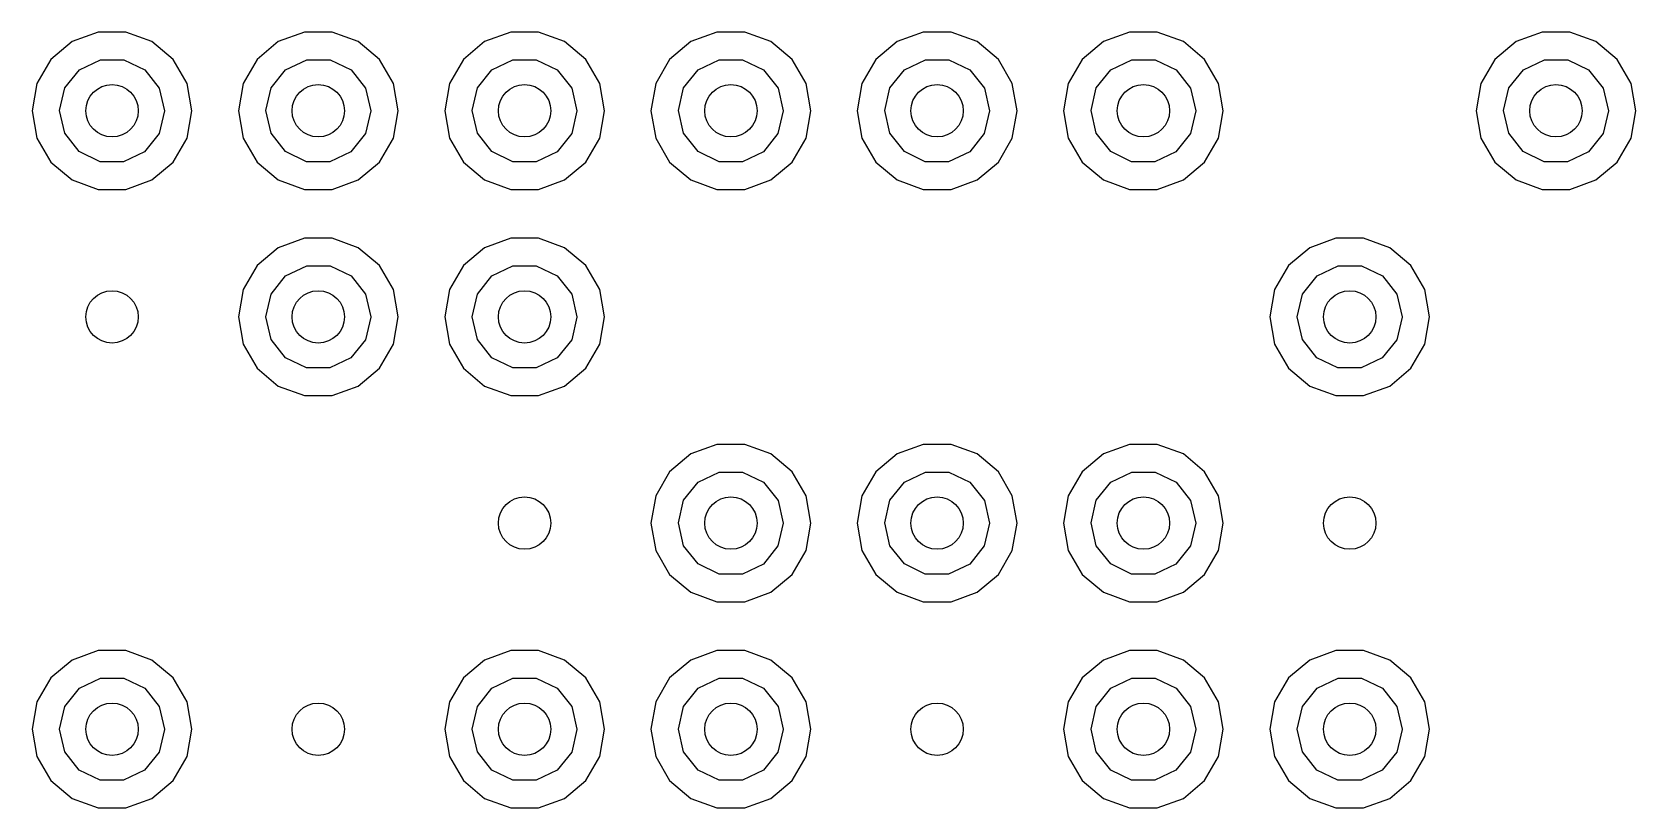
# Model space of a CAD drawing. Extents: x 2.01 to 4.77, y -4.11 to -1.35.
# Drawn here: x 3.8972 to 4.1421, y -2.6754 to -2.5569 of the extents above; entities that cross this region are included whole.
import ezdxf

# ---------------------------------------------------------------- set-up
doc = ezdxf.new("R2010")
doc.units = 0
doc.header["$MEASUREMENT"] = 0
doc.layers.add('BLACK', color=7, linetype='CONTINUOUS')

msp = doc.modelspace()

# ---------------------------------------------------------------- linework, layer by layer
at = {"layer": 'BLACK', "linetype": 'CONTINUOUS'}
for p, q in [((3.90335, -2.55833), (3.9001, -2.56105)), ((3.90733, -2.55688), (3.90335, -2.55833)), ((3.91157, -2.55688), (3.90733, -2.55688)), ((3.91555, -2.55833), (3.91157, -2.55688)), ((3.9188, -2.56105), (3.91555, -2.55833)), ((3.93484, -2.55833), (3.9316, -2.56105)), ((3.93883, -2.55688), (3.93484, -2.55833)), ((3.94306, -2.55688), (3.93883, -2.55688)), ((3.94705, -2.55833), (3.94306, -2.55688)), ((3.95029, -2.56105), (3.94705, -2.55833)), ((3.96634, -2.55833), (3.96309, -2.56105)), ((3.97032, -2.55688), (3.96634, -2.55833)), ((3.97456, -2.55688), (3.97032, -2.55688)), ((3.97854, -2.55833), (3.97456, -2.55688)), ((3.98179, -2.56105), (3.97854, -2.55833)), ((3.99783, -2.55833), (3.99459, -2.56105)), ((4.00182, -2.55688), (3.99783, -2.55833)), ((4.00606, -2.55688), (4.00182, -2.55688)), ((4.01004, -2.55833), (4.00606, -2.55688)), ((4.01329, -2.56105), (4.01004, -2.55833)), ((4.02933, -2.55833), (4.02608, -2.56105)), ((4.03331, -2.55688), (4.02933, -2.55833)), ((4.03755, -2.55688), (4.03331, -2.55688)), ((4.04154, -2.55833), (4.03755, -2.55688)), ((4.04478, -2.56105), (4.04154, -2.55833)), ((4.06083, -2.55833), (4.05758, -2.56105)), ((4.06481, -2.55688), (4.06083, -2.55833)), ((4.06905, -2.55688), (4.06481, -2.55688)), ((4.07303, -2.55833), (4.06905, -2.55688)), ((4.07628, -2.56105), (4.07303, -2.55833)), ((4.12382, -2.55833), (4.12057, -2.56105)), ((4.1278, -2.55688), (4.12382, -2.55833)), ((4.13204, -2.55688), (4.1278, -2.55688)), ((4.13602, -2.55833), (4.13204, -2.55688)), ((4.13927, -2.56105), (4.13602, -2.55833)), ((3.9001, -2.56105), (3.89798, -2.56472)), ((3.90447, -2.56264), (3.90768, -2.5611)), ((3.90768, -2.5611), (3.91123, -2.5611)), ((3.91123, -2.5611), (3.91444, -2.56265)), ((3.92092, -2.56472), (3.9188, -2.56105)), ((3.9316, -2.56105), (3.92948, -2.56472)), ((3.93596, -2.56264), (3.93917, -2.5611)), ((3.93917, -2.5611), (3.94273, -2.5611)), ((3.94273, -2.5611), (3.94594, -2.56265)), ((3.95241, -2.56472), (3.95029, -2.56105)), ((3.96309, -2.56105), (3.96097, -2.56472)), ((3.96746, -2.56264), (3.97067, -2.5611)), ((3.97067, -2.5611), (3.97423, -2.5611)), ((3.97423, -2.5611), (3.97743, -2.56265)), ((3.98391, -2.56472), (3.98179, -2.56105)), ((3.99459, -2.56105), (3.99247, -2.56472)), ((3.99896, -2.56264), (4.00216, -2.5611)), ((4.00216, -2.5611), (4.00572, -2.5611)), ((4.00572, -2.5611), (4.00893, -2.56265)), ((4.01541, -2.56472), (4.01329, -2.56105)), ((4.02608, -2.56105), (4.02396, -2.56472)), ((4.03045, -2.56264), (4.03366, -2.5611)), ((4.03366, -2.5611), (4.03722, -2.5611)), ((4.03722, -2.5611), (4.04042, -2.56265)), ((4.0469, -2.56472), (4.04478, -2.56105)), ((4.05758, -2.56105), (4.05546, -2.56472)), ((4.06195, -2.56264), (4.06516, -2.5611)), ((4.06516, -2.5611), (4.06872, -2.5611)), ((4.06872, -2.5611), (4.07192, -2.56265)), ((4.0784, -2.56472), (4.07628, -2.56105)), ((4.12057, -2.56105), (4.11845, -2.56472)), ((4.12494, -2.56264), (4.12815, -2.5611)), ((4.12815, -2.5611), (4.13171, -2.5611)), ((4.13171, -2.5611), (4.13491, -2.56265)), ((4.14139, -2.56472), (4.13927, -2.56105)), ((3.90225, -2.56542), (3.90447, -2.56264)), ((3.91444, -2.56265), (3.91666, -2.56543)), ((3.93374, -2.56542), (3.93596, -2.56264)), ((3.94594, -2.56265), (3.94815, -2.56543)), ((3.96524, -2.56542), (3.96746, -2.56264)), ((3.97743, -2.56265), (3.97965, -2.56543)), ((3.99673, -2.56542), (3.99896, -2.56264)), ((4.00893, -2.56265), (4.01115, -2.56543)), ((4.02823, -2.56542), (4.03045, -2.56264)), ((4.04042, -2.56265), (4.04264, -2.56543)), ((4.05973, -2.56542), (4.06195, -2.56264)), ((4.07192, -2.56265), (4.07414, -2.56543)), ((4.12272, -2.56542), (4.12494, -2.56264)), ((4.13491, -2.56265), (4.13713, -2.56543)), ((3.89798, -2.56472), (3.89724, -2.5689)), ((3.90145, -2.56888), (3.90225, -2.56542)), ((3.91666, -2.56543), (3.91745, -2.5689)), ((3.92165, -2.5689), (3.92092, -2.56472)), ((3.92948, -2.56472), (3.92874, -2.5689)), ((3.93294, -2.56888), (3.93374, -2.56542)), ((3.94815, -2.56543), (3.94894, -2.5689)), ((3.95315, -2.5689), (3.95241, -2.56472)), ((3.96097, -2.56472), (3.96024, -2.5689)), ((3.96444, -2.56888), (3.96524, -2.56542)), ((3.97965, -2.56543), (3.98044, -2.5689)), ((3.98465, -2.5689), (3.98391, -2.56472)), ((3.99247, -2.56472), (3.99173, -2.5689)), ((3.99594, -2.56888), (3.99673, -2.56542)), ((4.01115, -2.56543), (4.01194, -2.5689)), ((4.01614, -2.5689), (4.01541, -2.56472)), ((4.02396, -2.56472), (4.02323, -2.5689)), ((4.02743, -2.56888), (4.02823, -2.56542)), ((4.04264, -2.56543), (4.04343, -2.5689)), ((4.04764, -2.5689), (4.0469, -2.56472)), ((4.05546, -2.56472), (4.05472, -2.5689)), ((4.05893, -2.56888), (4.05973, -2.56542)), ((4.07414, -2.56543), (4.07493, -2.5689)), ((4.07913, -2.5689), (4.0784, -2.56472)), ((4.11845, -2.56472), (4.11772, -2.5689)), ((4.12192, -2.56888), (4.12272, -2.56542)), ((4.13713, -2.56543), (4.13792, -2.5689)), ((4.14213, -2.5689), (4.14139, -2.56472)), ((3.90223, -2.57235), (3.90145, -2.56888)), ((3.93373, -2.57235), (3.93294, -2.56888)), ((3.96523, -2.57235), (3.96444, -2.56888)), ((3.99672, -2.57235), (3.99594, -2.56888)), ((4.02822, -2.57235), (4.02743, -2.56888)), ((4.05971, -2.57235), (4.05893, -2.56888)), ((4.12271, -2.57235), (4.12192, -2.56888)), ((3.89724, -2.5689), (3.89798, -2.57307)), ((3.91745, -2.56893), (3.91665, -2.57239)), ((3.91745, -2.5689), (3.91745, -2.56893)), ((3.92092, -2.57307), (3.92165, -2.5689)), ((3.92874, -2.5689), (3.92948, -2.57307)), ((3.94894, -2.56893), (3.94814, -2.57239)), ((3.94894, -2.5689), (3.94894, -2.56893)), ((3.95241, -2.57307), (3.95315, -2.5689)), ((3.96024, -2.5689), (3.96097, -2.57307)), ((3.98044, -2.56893), (3.97964, -2.57239)), ((3.98044, -2.5689), (3.98044, -2.56893)), ((3.98391, -2.57307), (3.98465, -2.5689)), ((3.99173, -2.5689), (3.99247, -2.57307)), ((4.01194, -2.56893), (4.01113, -2.57239)), ((4.01194, -2.5689), (4.01194, -2.56893)), ((4.01541, -2.57307), (4.01614, -2.5689)), ((4.02323, -2.5689), (4.02396, -2.57307)), ((4.04343, -2.56893), (4.04263, -2.57239)), ((4.04343, -2.5689), (4.04343, -2.56893)), ((4.0469, -2.57307), (4.04764, -2.5689)), ((4.05472, -2.5689), (4.05546, -2.57307)), ((4.07493, -2.56893), (4.07413, -2.57239)), ((4.07493, -2.5689), (4.07493, -2.56893)), ((4.0784, -2.57307), (4.07913, -2.5689)), ((4.11772, -2.5689), (4.11845, -2.57307)), ((4.13792, -2.56893), (4.13712, -2.57239)), ((4.13792, -2.5689), (4.13792, -2.56893)), ((4.14139, -2.57307), (4.14213, -2.5689)), ((3.89798, -2.57307), (3.9001, -2.57674)), ((3.90445, -2.57514), (3.90223, -2.57235)), ((3.91665, -2.57239), (3.91442, -2.57517)), ((3.9188, -2.57674), (3.92092, -2.57307)), ((3.92948, -2.57307), (3.9316, -2.57674)), ((3.93594, -2.57514), (3.93373, -2.57235)), ((3.94814, -2.57239), (3.94591, -2.57517)), ((3.95029, -2.57674), (3.95241, -2.57307)), ((3.96097, -2.57307), (3.96309, -2.57674)), ((3.96744, -2.57514), (3.96523, -2.57235)), ((3.97964, -2.57239), (3.97741, -2.57517)), ((3.98179, -2.57674), (3.98391, -2.57307)), ((3.99247, -2.57307), (3.99459, -2.57674)), ((3.99894, -2.57514), (3.99672, -2.57235)), ((4.01113, -2.57239), (4.00891, -2.57517)), ((4.01329, -2.57674), (4.01541, -2.57307)), ((4.02396, -2.57307), (4.02608, -2.57674)), ((4.03043, -2.57514), (4.02822, -2.57235)), ((4.04263, -2.57239), (4.0404, -2.57517)), ((4.04478, -2.57674), (4.0469, -2.57307)), ((4.05546, -2.57307), (4.05758, -2.57674)), ((4.06193, -2.57514), (4.05971, -2.57235)), ((4.07413, -2.57239), (4.0719, -2.57517)), ((4.07628, -2.57674), (4.0784, -2.57307)), ((4.11845, -2.57307), (4.12057, -2.57674)), ((4.12492, -2.57514), (4.12271, -2.57235)), ((4.13712, -2.57239), (4.13489, -2.57517)), ((4.13927, -2.57674), (4.14139, -2.57307)), ((3.90765, -2.57669), (3.90445, -2.57514)), ((3.91442, -2.57517), (3.91121, -2.5767)), ((3.93915, -2.57669), (3.93594, -2.57514)), ((3.94591, -2.57517), (3.9427, -2.5767)), ((3.97064, -2.57669), (3.96744, -2.57514)), ((3.97741, -2.57517), (3.9742, -2.5767)), ((4.00214, -2.57669), (3.99894, -2.57514)), ((4.00891, -2.57517), (4.0057, -2.5767)), ((4.03363, -2.57669), (4.03043, -2.57514)), ((4.0404, -2.57517), (4.03719, -2.5767)), ((4.06513, -2.57669), (4.06193, -2.57514)), ((4.0719, -2.57517), (4.06869, -2.5767)), ((4.12812, -2.57669), (4.12492, -2.57514)), ((4.13489, -2.57517), (4.13168, -2.5767)), ((3.9001, -2.57674), (3.90335, -2.57947)), ((3.91121, -2.5767), (3.90765, -2.57669)), ((3.91555, -2.57947), (3.9188, -2.57674)), ((3.9316, -2.57674), (3.93484, -2.57947)), ((3.9427, -2.5767), (3.93915, -2.57669)), ((3.94705, -2.57947), (3.95029, -2.57674)), ((3.96309, -2.57674), (3.96634, -2.57947)), ((3.9742, -2.5767), (3.97064, -2.57669)), ((3.97854, -2.57947), (3.98179, -2.57674)), ((3.99459, -2.57674), (3.99783, -2.57947)), ((4.0057, -2.5767), (4.00214, -2.57669)), ((4.01004, -2.57947), (4.01329, -2.57674)), ((4.02608, -2.57674), (4.02933, -2.57947)), ((4.03719, -2.5767), (4.03363, -2.57669)), ((4.04154, -2.57947), (4.04478, -2.57674)), ((4.05758, -2.57674), (4.06083, -2.57947)), ((4.06869, -2.5767), (4.06513, -2.57669)), ((4.07303, -2.57947), (4.07628, -2.57674)), ((4.12057, -2.57674), (4.12382, -2.57947)), ((4.13168, -2.5767), (4.12812, -2.57669)), ((4.13602, -2.57947), (4.13927, -2.57674)), ((3.90335, -2.57947), (3.90733, -2.58092)), ((3.90733, -2.58092), (3.91157, -2.58092)), ((3.91157, -2.58092), (3.91555, -2.57947)), ((3.93484, -2.57947), (3.93883, -2.58092)), ((3.93883, -2.58092), (3.94306, -2.58092)), ((3.94306, -2.58092), (3.94705, -2.57947)), ((3.96634, -2.57947), (3.97032, -2.58092)), ((3.97032, -2.58092), (3.97456, -2.58092)), ((3.97456, -2.58092), (3.97854, -2.57947)), ((3.99783, -2.57947), (4.00182, -2.58092)), ((4.00182, -2.58092), (4.00606, -2.58092)), ((4.00606, -2.58092), (4.01004, -2.57947)), ((4.02933, -2.57947), (4.03331, -2.58092)), ((4.03331, -2.58092), (4.03755, -2.58092)), ((4.03755, -2.58092), (4.04154, -2.57947)), ((4.06083, -2.57947), (4.06481, -2.58092)), ((4.06481, -2.58092), (4.06905, -2.58092)), ((4.06905, -2.58092), (4.07303, -2.57947)), ((4.12382, -2.57947), (4.1278, -2.58092)), ((4.1278, -2.58092), (4.13204, -2.58092)), ((4.13204, -2.58092), (4.13602, -2.57947)), ((3.93883, -2.58837), (3.93484, -2.58982)), ((3.94306, -2.58837), (3.93883, -2.58837)), ((3.94705, -2.58982), (3.94306, -2.58837)), ((3.97032, -2.58837), (3.96634, -2.58982)), ((3.97456, -2.58837), (3.97032, -2.58837)), ((3.97854, -2.58982), (3.97456, -2.58837)), ((4.09631, -2.58837), (4.09232, -2.58982)), ((4.10054, -2.58837), (4.09631, -2.58837)), ((4.10453, -2.58982), (4.10054, -2.58837)), ((3.93484, -2.58982), (3.9316, -2.59255)), ((3.95029, -2.59255), (3.94705, -2.58982)), ((3.96634, -2.58982), (3.96309, -2.59255)), ((3.98179, -2.59255), (3.97854, -2.58982)), ((4.09232, -2.58982), (4.08908, -2.59255)), ((4.10777, -2.59255), (4.10453, -2.58982)), ((3.9316, -2.59255), (3.92948, -2.59622)), ((3.93596, -2.59413), (3.93917, -2.59259)), ((3.93917, -2.59259), (3.94273, -2.5926)), ((3.94273, -2.5926), (3.94594, -2.59414)), ((3.95241, -2.59622), (3.95029, -2.59255)), ((3.96309, -2.59255), (3.96097, -2.59622)), ((3.96746, -2.59413), (3.97067, -2.59259)), ((3.97067, -2.59259), (3.97423, -2.5926)), ((3.97423, -2.5926), (3.97743, -2.59414)), ((3.98391, -2.59622), (3.98179, -2.59255)), ((4.08908, -2.59255), (4.08696, -2.59622)), ((4.09345, -2.59413), (4.09665, -2.59259)), ((4.09665, -2.59259), (4.10021, -2.5926)), ((4.10021, -2.5926), (4.10342, -2.59414)), ((4.10989, -2.59622), (4.10777, -2.59255)), ((3.93374, -2.59691), (3.93596, -2.59413)), ((3.94594, -2.59414), (3.94815, -2.59692)), ((3.96524, -2.59691), (3.96746, -2.59413)), ((3.97743, -2.59414), (3.97965, -2.59692)), ((4.09122, -2.59691), (4.09345, -2.59413)), ((4.10342, -2.59414), (4.10563, -2.59692)), ((3.92948, -2.59622), (3.92874, -2.60039)), ((3.93294, -2.60038), (3.93374, -2.59691)), ((3.94815, -2.59692), (3.94894, -2.60039)), ((3.95315, -2.60039), (3.95241, -2.59622)), ((3.96097, -2.59622), (3.96024, -2.60039)), ((3.96444, -2.60038), (3.96524, -2.59691)), ((3.97965, -2.59692), (3.98044, -2.60039)), ((3.98465, -2.60039), (3.98391, -2.59622)), ((4.08696, -2.59622), (4.08622, -2.60039)), ((4.09043, -2.60038), (4.09122, -2.59691)), ((4.10563, -2.59692), (4.10643, -2.60039)), ((4.11063, -2.60039), (4.10989, -2.59622)), ((3.92874, -2.60039), (3.92948, -2.60457)), ((3.93373, -2.60385), (3.93294, -2.60038)), ((3.94894, -2.60042), (3.94814, -2.60389)), ((3.94894, -2.60039), (3.94894, -2.60042)), ((3.95241, -2.60457), (3.95315, -2.60039)), ((3.96024, -2.60039), (3.96097, -2.60457)), ((3.96523, -2.60385), (3.96444, -2.60038)), ((3.98044, -2.60042), (3.97964, -2.60389)), ((3.98044, -2.60039), (3.98044, -2.60042)), ((3.98391, -2.60457), (3.98465, -2.60039)), ((4.08622, -2.60039), (4.08696, -2.60457)), ((4.09121, -2.60385), (4.09043, -2.60038)), ((4.10643, -2.60042), (4.10562, -2.60389)), ((4.10643, -2.60039), (4.10643, -2.60042)), ((4.10989, -2.60457), (4.11063, -2.60039)), ((3.92948, -2.60457), (3.9316, -2.60824)), ((3.93594, -2.60664), (3.93373, -2.60385)), ((3.94814, -2.60389), (3.94591, -2.60666)), ((3.95029, -2.60824), (3.95241, -2.60457)), ((3.96097, -2.60457), (3.96309, -2.60824)), ((3.96744, -2.60664), (3.96523, -2.60385)), ((3.97964, -2.60389), (3.97741, -2.60666)), ((3.98179, -2.60824), (3.98391, -2.60457)), ((4.08696, -2.60457), (4.08908, -2.60824)), ((4.09342, -2.60664), (4.09121, -2.60385)), ((4.10562, -2.60389), (4.10339, -2.60666)), ((4.10777, -2.60824), (4.10989, -2.60457)), ((3.93915, -2.60819), (3.93594, -2.60664)), ((3.94591, -2.60666), (3.9427, -2.6082)), ((3.97064, -2.60819), (3.96744, -2.60664)), ((3.97741, -2.60666), (3.9742, -2.6082)), ((4.09663, -2.60819), (4.09342, -2.60664)), ((4.10339, -2.60666), (4.10018, -2.6082)), ((3.9316, -2.60824), (3.93484, -2.61096)), ((3.9427, -2.6082), (3.93915, -2.60819)), ((3.94705, -2.61096), (3.95029, -2.60824)), ((3.96309, -2.60824), (3.96634, -2.61096)), ((3.9742, -2.6082), (3.97064, -2.60819)), ((3.97854, -2.61096), (3.98179, -2.60824)), ((4.08908, -2.60824), (4.09232, -2.61096)), ((4.10018, -2.6082), (4.09663, -2.60819)), ((4.10453, -2.61096), (4.10777, -2.60824)), ((3.93484, -2.61096), (3.93883, -2.61241)), ((3.93883, -2.61241), (3.94306, -2.61241)), ((3.94306, -2.61241), (3.94705, -2.61096)), ((3.96634, -2.61096), (3.97032, -2.61241)), ((3.97032, -2.61241), (3.97456, -2.61241)), ((3.97456, -2.61241), (3.97854, -2.61096)), ((4.09232, -2.61096), (4.09631, -2.61241)), ((4.09631, -2.61241), (4.10054, -2.61241)), ((4.10054, -2.61241), (4.10453, -2.61096)), ((4.00182, -2.61987), (3.99783, -2.62132)), ((4.00606, -2.61987), (4.00182, -2.61987)), ((4.01004, -2.62132), (4.00606, -2.61987)), ((4.03331, -2.61987), (4.02933, -2.62132)), ((4.03755, -2.61987), (4.03331, -2.61987)), ((4.04154, -2.62132), (4.03755, -2.61987)), ((4.06481, -2.61987), (4.06083, -2.62132)), ((4.06905, -2.61987), (4.06481, -2.61987)), ((4.07303, -2.62132), (4.06905, -2.61987)), ((3.99783, -2.62132), (3.99459, -2.62404)), ((4.01329, -2.62404), (4.01004, -2.62132)), ((4.02933, -2.62132), (4.02608, -2.62404)), ((4.04478, -2.62404), (4.04154, -2.62132)), ((4.06083, -2.62132), (4.05758, -2.62404)), ((4.07628, -2.62404), (4.07303, -2.62132)), ((3.99459, -2.62404), (3.99247, -2.62772)), ((3.99896, -2.62563), (4.00216, -2.62409)), ((4.00216, -2.62409), (4.00572, -2.62409)), ((4.00572, -2.62409), (4.00893, -2.62564)), ((4.01541, -2.62772), (4.01329, -2.62404)), ((4.02608, -2.62404), (4.02396, -2.62772)), ((4.03045, -2.62563), (4.03366, -2.62409)), ((4.03366, -2.62409), (4.03722, -2.62409)), ((4.03722, -2.62409), (4.04042, -2.62564)), ((4.0469, -2.62772), (4.04478, -2.62404)), ((4.05758, -2.62404), (4.05546, -2.62772)), ((4.06195, -2.62563), (4.06516, -2.62409)), ((4.06516, -2.62409), (4.06872, -2.62409)), ((4.06872, -2.62409), (4.07192, -2.62564)), ((4.0784, -2.62772), (4.07628, -2.62404)), ((3.99673, -2.62841), (3.99896, -2.62563)), ((4.00893, -2.62564), (4.01115, -2.62842)), ((4.02823, -2.62841), (4.03045, -2.62563)), ((4.04042, -2.62564), (4.04264, -2.62842)), ((4.05973, -2.62841), (4.06195, -2.62563)), ((4.07192, -2.62564), (4.07414, -2.62842)), ((3.99247, -2.62772), (3.99173, -2.63189)), ((3.99594, -2.63188), (3.99673, -2.62841)), ((4.01115, -2.62842), (4.01194, -2.63189)), ((4.01614, -2.63189), (4.01541, -2.62772)), ((4.02396, -2.62772), (4.02323, -2.63189)), ((4.02743, -2.63188), (4.02823, -2.62841)), ((4.04264, -2.62842), (4.04343, -2.63189)), ((4.04764, -2.63189), (4.0469, -2.62772)), ((4.05546, -2.62772), (4.05472, -2.63189)), ((4.05893, -2.63188), (4.05973, -2.62841)), ((4.07414, -2.62842), (4.07493, -2.63189)), ((4.07913, -2.63189), (4.0784, -2.62772)), ((3.99173, -2.63189), (3.99247, -2.63606)), ((3.99672, -2.63535), (3.99594, -2.63188)), ((4.01194, -2.63192), (4.01113, -2.63538)), ((4.01194, -2.63189), (4.01194, -2.63192)), ((4.01541, -2.63606), (4.01614, -2.63189)), ((4.02323, -2.63189), (4.02396, -2.63606)), ((4.02822, -2.63535), (4.02743, -2.63188)), ((4.04343, -2.63192), (4.04263, -2.63538)), ((4.04343, -2.63189), (4.04343, -2.63192)), ((4.0469, -2.63606), (4.04764, -2.63189)), ((4.05472, -2.63189), (4.05546, -2.63606)), ((4.05971, -2.63535), (4.05893, -2.63188)), ((4.07493, -2.63192), (4.07413, -2.63538)), ((4.07493, -2.63189), (4.07493, -2.63192)), ((4.0784, -2.63606), (4.07913, -2.63189)), ((3.99247, -2.63606), (3.99459, -2.63974)), ((3.99894, -2.63813), (3.99672, -2.63535)), ((4.01113, -2.63538), (4.00891, -2.63816)), ((4.01329, -2.63974), (4.01541, -2.63606)), ((4.02396, -2.63606), (4.02608, -2.63974)), ((4.03043, -2.63813), (4.02822, -2.63535)), ((4.04263, -2.63538), (4.0404, -2.63816)), ((4.04478, -2.63974), (4.0469, -2.63606)), ((4.05546, -2.63606), (4.05758, -2.63974)), ((4.06193, -2.63813), (4.05971, -2.63535)), ((4.07413, -2.63538), (4.0719, -2.63816)), ((4.07628, -2.63974), (4.0784, -2.63606)), ((3.99459, -2.63974), (3.99783, -2.64246)), ((4.00214, -2.63968), (3.99894, -2.63813)), ((4.0057, -2.63969), (4.00214, -2.63968)), ((4.00891, -2.63816), (4.0057, -2.63969)), ((4.01004, -2.64246), (4.01329, -2.63974)), ((4.02608, -2.63974), (4.02933, -2.64246)), ((4.03363, -2.63968), (4.03043, -2.63813)), ((4.03719, -2.63969), (4.03363, -2.63968)), ((4.0404, -2.63816), (4.03719, -2.63969)), ((4.04154, -2.64246), (4.04478, -2.63974)), ((4.05758, -2.63974), (4.06083, -2.64246)), ((4.06513, -2.63968), (4.06193, -2.63813)), ((4.06869, -2.63969), (4.06513, -2.63968)), ((4.0719, -2.63816), (4.06869, -2.63969)), ((4.07303, -2.64246), (4.07628, -2.63974)), ((3.99783, -2.64246), (4.00182, -2.64391)), ((4.00182, -2.64391), (4.00606, -2.64391)), ((4.00606, -2.64391), (4.01004, -2.64246)), ((4.02933, -2.64246), (4.03331, -2.64391)), ((4.03331, -2.64391), (4.03755, -2.64391)), ((4.03755, -2.64391), (4.04154, -2.64246)), ((4.06083, -2.64246), (4.06481, -2.64391)), ((4.06481, -2.64391), (4.06905, -2.64391)), ((4.06905, -2.64391), (4.07303, -2.64246)), ((3.90733, -2.65137), (3.90335, -2.65282)), ((3.91157, -2.65137), (3.90733, -2.65137)), ((3.91555, -2.65282), (3.91157, -2.65137)), ((3.97032, -2.65137), (3.96634, -2.65282)), ((3.97456, -2.65137), (3.97032, -2.65137)), ((3.97854, -2.65282), (3.97456, -2.65137)), ((4.00182, -2.65137), (3.99783, -2.65282)), ((4.00606, -2.65137), (4.00182, -2.65137)), ((4.01004, -2.65282), (4.00606, -2.65137)), ((4.06481, -2.65137), (4.06083, -2.65282)), ((4.06905, -2.65137), (4.06481, -2.65137)), ((4.07303, -2.65282), (4.06905, -2.65137)), ((4.09631, -2.65137), (4.09232, -2.65282)), ((4.10054, -2.65137), (4.09631, -2.65137)), ((4.10453, -2.65282), (4.10054, -2.65137)), ((3.90335, -2.65282), (3.9001, -2.65554)), ((3.9188, -2.65554), (3.91555, -2.65282)), ((3.96634, -2.65282), (3.96309, -2.65554)), ((3.98179, -2.65554), (3.97854, -2.65282)), ((3.99783, -2.65282), (3.99459, -2.65554)), ((4.01329, -2.65554), (4.01004, -2.65282)), ((4.06083, -2.65282), (4.05758, -2.65554)), ((4.07628, -2.65554), (4.07303, -2.65282)), ((4.09232, -2.65282), (4.08908, -2.65554)), ((4.10777, -2.65554), (4.10453, -2.65282)), ((3.9001, -2.65554), (3.89798, -2.65921)), ((3.90447, -2.65712), (3.90768, -2.65558)), ((3.90768, -2.65558), (3.91123, -2.65559)), ((3.91123, -2.65559), (3.91444, -2.65713)), ((3.92092, -2.65921), (3.9188, -2.65554)), ((3.96309, -2.65554), (3.96097, -2.65921)), ((3.96746, -2.65712), (3.97067, -2.65558)), ((3.97067, -2.65558), (3.97423, -2.65559)), ((3.97423, -2.65559), (3.97743, -2.65713)), ((3.98391, -2.65921), (3.98179, -2.65554)), ((3.99459, -2.65554), (3.99247, -2.65921)), ((3.99896, -2.65712), (4.00216, -2.65558)), ((4.00216, -2.65558), (4.00572, -2.65559)), ((4.00572, -2.65559), (4.00893, -2.65713)), ((4.01541, -2.65921), (4.01329, -2.65554)), ((4.05758, -2.65554), (4.05546, -2.65921)), ((4.06195, -2.65712), (4.06516, -2.65558)), ((4.06516, -2.65558), (4.06872, -2.65559)), ((4.06872, -2.65559), (4.07192, -2.65713)), ((4.0784, -2.65921), (4.07628, -2.65554)), ((4.08908, -2.65554), (4.08696, -2.65921)), ((4.09345, -2.65712), (4.09665, -2.65558)), ((4.09665, -2.65558), (4.10021, -2.65559)), ((4.10021, -2.65559), (4.10342, -2.65713)), ((4.10989, -2.65921), (4.10777, -2.65554)), ((3.89798, -2.65921), (3.89724, -2.66339)), ((3.90225, -2.6599), (3.90447, -2.65712)), ((3.91444, -2.65713), (3.91666, -2.65992)), ((3.92165, -2.66339), (3.92092, -2.65921)), ((3.96097, -2.65921), (3.96024, -2.66339)), ((3.96524, -2.6599), (3.96746, -2.65712)), ((3.97743, -2.65713), (3.97965, -2.65992)), ((3.98465, -2.66339), (3.98391, -2.65921)), ((3.99247, -2.65921), (3.99173, -2.66339)), ((3.99673, -2.6599), (3.99896, -2.65712)), ((4.00893, -2.65713), (4.01115, -2.65992)), ((4.01614, -2.66339), (4.01541, -2.65921)), ((4.05546, -2.65921), (4.05472, -2.66339)), ((4.05973, -2.6599), (4.06195, -2.65712)), ((4.07192, -2.65713), (4.07414, -2.65992)), ((4.07913, -2.66339), (4.0784, -2.65921)), ((4.08696, -2.65921), (4.08622, -2.66339)), ((4.09122, -2.6599), (4.09345, -2.65712)), ((4.10342, -2.65713), (4.10563, -2.65992)), ((4.11063, -2.66339), (4.10989, -2.65921)), ((3.90145, -2.66337), (3.90225, -2.6599)), ((3.91666, -2.65992), (3.91745, -2.66339)), ((3.96444, -2.66337), (3.96524, -2.6599)), ((3.97965, -2.65992), (3.98044, -2.66339)), ((3.99594, -2.66337), (3.99673, -2.6599)), ((4.01115, -2.65992), (4.01194, -2.66339)), ((4.05893, -2.66337), (4.05973, -2.6599)), ((4.07414, -2.65992), (4.07493, -2.66339)), ((4.09043, -2.66337), (4.09122, -2.6599)), ((4.10563, -2.65992), (4.10643, -2.66339)), ((3.89724, -2.66339), (3.89798, -2.66756)), ((3.90223, -2.66684), (3.90145, -2.66337)), ((3.91745, -2.66341), (3.91665, -2.66688)), ((3.91745, -2.66339), (3.91745, -2.66341)), ((3.92092, -2.66756), (3.92165, -2.66339)), ((3.96024, -2.66339), (3.96097, -2.66756)), ((3.96523, -2.66684), (3.96444, -2.66337)), ((3.98044, -2.66341), (3.97964, -2.66688)), ((3.98044, -2.66339), (3.98044, -2.66341)), ((3.98391, -2.66756), (3.98465, -2.66339)), ((3.99173, -2.66339), (3.99247, -2.66756)), ((3.99672, -2.66684), (3.99594, -2.66337)), ((4.01194, -2.66341), (4.01113, -2.66688)), ((4.01194, -2.66339), (4.01194, -2.66341)), ((4.01541, -2.66756), (4.01614, -2.66339)), ((4.05472, -2.66339), (4.05546, -2.66756)), ((4.05971, -2.66684), (4.05893, -2.66337)), ((4.07493, -2.66341), (4.07413, -2.66688)), ((4.07493, -2.66339), (4.07493, -2.66341)), ((4.0784, -2.66756), (4.07913, -2.66339)), ((4.08622, -2.66339), (4.08696, -2.66756)), ((4.09121, -2.66684), (4.09043, -2.66337)), ((4.10643, -2.66341), (4.10562, -2.66688)), ((4.10643, -2.66339), (4.10643, -2.66341)), ((4.10989, -2.66756), (4.11063, -2.66339)), ((3.90445, -2.66963), (3.90223, -2.66684)), ((3.96744, -2.66963), (3.96523, -2.66684)), ((3.99894, -2.66963), (3.99672, -2.66684)), ((4.06193, -2.66963), (4.05971, -2.66684)), ((4.09342, -2.66963), (4.09121, -2.66684)), ((3.89798, -2.66756), (3.9001, -2.67123)), ((3.91665, -2.66688), (3.91442, -2.66966)), ((3.9188, -2.67123), (3.92092, -2.66756)), ((3.96097, -2.66756), (3.96309, -2.67123)), ((3.97964, -2.66688), (3.97741, -2.66966)), ((3.98179, -2.67123), (3.98391, -2.66756)), ((3.99247, -2.66756), (3.99459, -2.67123)), ((4.01113, -2.66688), (4.00891, -2.66966)), ((4.01329, -2.67123), (4.01541, -2.66756)), ((4.05546, -2.66756), (4.05758, -2.67123)), ((4.07413, -2.66688), (4.0719, -2.66966)), ((4.07628, -2.67123), (4.0784, -2.66756)), ((4.08696, -2.66756), (4.08908, -2.67123)), ((4.10562, -2.66688), (4.10339, -2.66966)), ((4.10777, -2.67123), (4.10989, -2.66756)), ((3.9001, -2.67123), (3.90335, -2.67396)), ((3.90765, -2.67118), (3.90445, -2.66963)), ((3.91121, -2.67119), (3.90765, -2.67118)), ((3.91442, -2.66966), (3.91121, -2.67119)), ((3.91555, -2.67396), (3.9188, -2.67123)), ((3.96309, -2.67123), (3.96634, -2.67396)), ((3.97064, -2.67118), (3.96744, -2.66963)), ((3.9742, -2.67119), (3.97064, -2.67118)), ((3.97741, -2.66966), (3.9742, -2.67119)), ((3.97854, -2.67396), (3.98179, -2.67123)), ((3.99459, -2.67123), (3.99783, -2.67396)), ((4.00214, -2.67118), (3.99894, -2.66963)), ((4.0057, -2.67119), (4.00214, -2.67118)), ((4.00891, -2.66966), (4.0057, -2.67119)), ((4.01004, -2.67396), (4.01329, -2.67123)), ((4.05758, -2.67123), (4.06083, -2.67396)), ((4.06513, -2.67118), (4.06193, -2.66963)), ((4.06869, -2.67119), (4.06513, -2.67118)), ((4.0719, -2.66966), (4.06869, -2.67119)), ((4.07303, -2.67396), (4.07628, -2.67123)), ((4.08908, -2.67123), (4.09232, -2.67396)), ((4.09663, -2.67118), (4.09342, -2.66963)), ((4.10018, -2.67119), (4.09663, -2.67118)), ((4.10339, -2.66966), (4.10018, -2.67119)), ((4.10453, -2.67396), (4.10777, -2.67123)), ((3.90335, -2.67396), (3.90733, -2.67541)), ((3.91157, -2.67541), (3.91555, -2.67396)), ((3.96634, -2.67396), (3.97032, -2.67541)), ((3.97456, -2.67541), (3.97854, -2.67396)), ((3.99783, -2.67396), (4.00182, -2.67541)), ((4.00606, -2.67541), (4.01004, -2.67396)), ((4.06083, -2.67396), (4.06481, -2.67541)), ((4.06905, -2.67541), (4.07303, -2.67396)), ((4.09232, -2.67396), (4.09631, -2.67541)), ((4.10054, -2.67541), (4.10453, -2.67396)), ((3.90733, -2.67541), (3.91157, -2.67541)), ((3.97032, -2.67541), (3.97456, -2.67541)), ((4.00182, -2.67541), (4.00606, -2.67541)), ((4.06481, -2.67541), (4.06905, -2.67541)), ((4.09631, -2.67541), (4.10054, -2.67541))]:
    msp.add_line(p, q, dxfattribs=at)
at = {"layer": 'BLACK'}
for centre in [(3.90945, -2.5689), (3.94094, -2.5689), (3.97244, -2.5689), (4.00394, -2.5689), (4.03543, -2.5689), (4.06693, -2.5689), (4.12992, -2.5689), (3.90945, -2.60039), (3.94094, -2.60039), (3.97244, -2.60039), (4.09843, -2.60039), (3.97244, -2.63189), (4.00394, -2.63189), (4.03543, -2.63189), (4.06693, -2.63189), (4.09843, -2.63189), (3.90945, -2.66339), (3.94094, -2.66339), (3.97244, -2.66339), (4.00394, -2.66339), (4.03543, -2.66339), (4.06693, -2.66339), (4.09843, -2.66339)]:
    msp.add_circle(centre, 0.004, dxfattribs=at)

doc.saveas('drawing.dxf')
